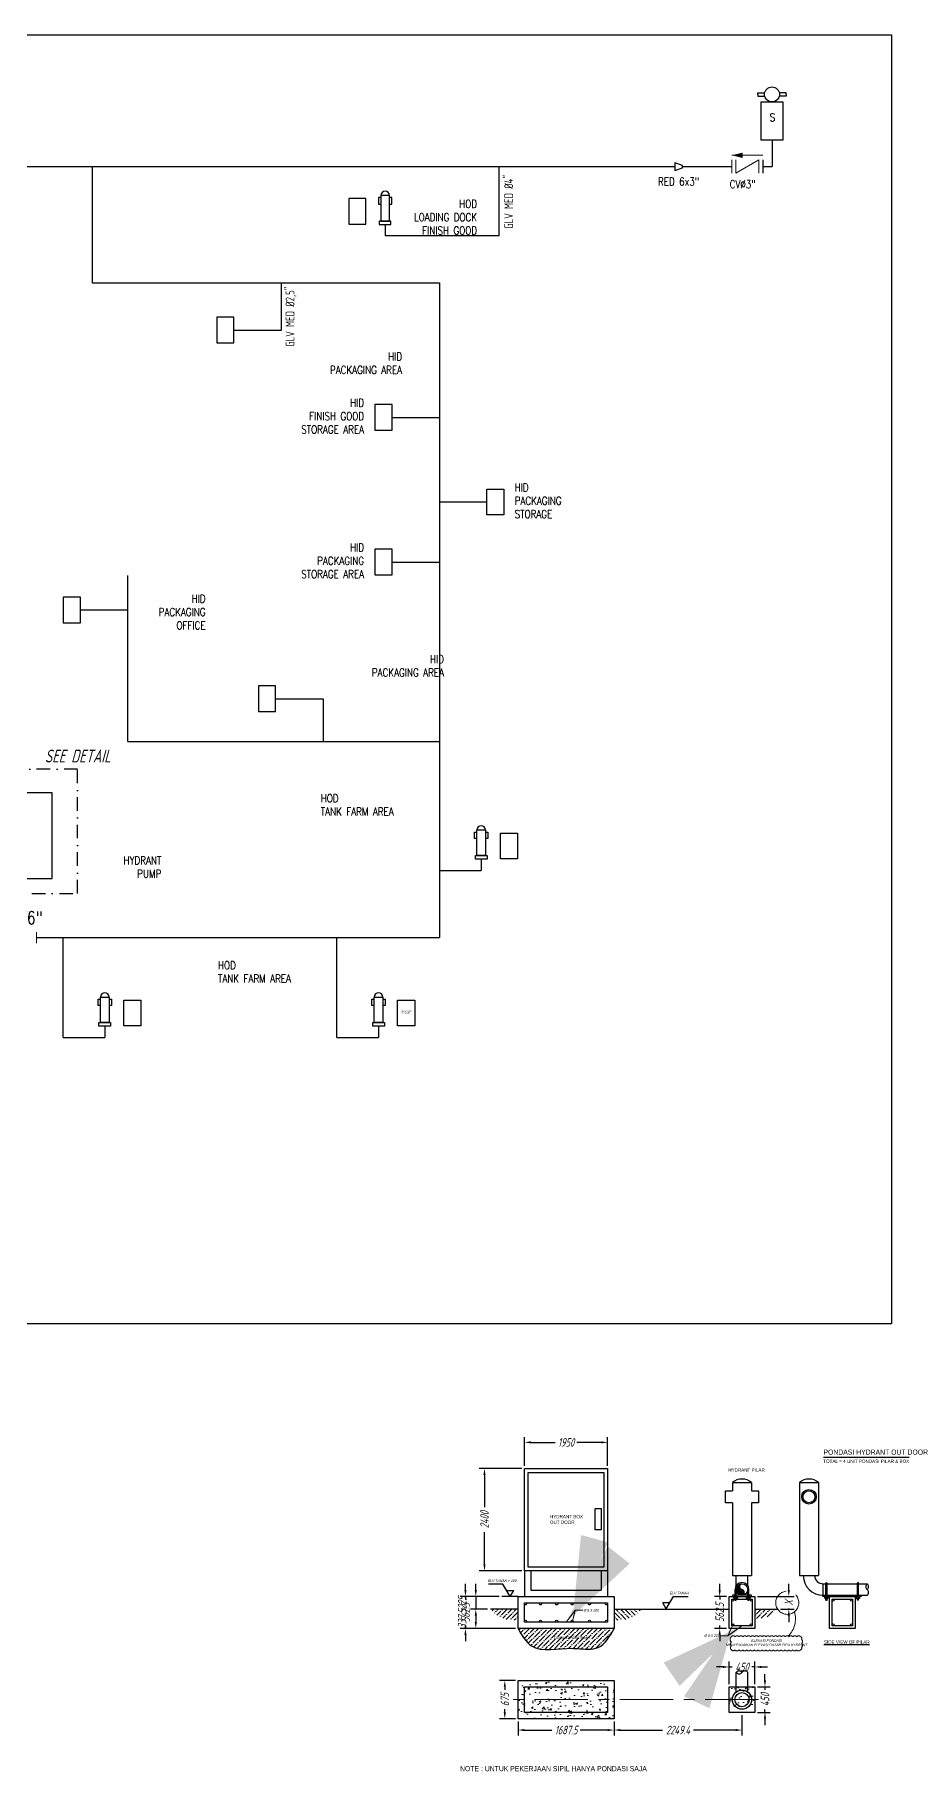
# Model space of a CAD drawing. Extents: x -29512 to 147477, y -5232 to 39709.
# Drawn here: x 139855.1 to 140060.1, y 8523.7 to 8930.7 of the extents above; entities that cross this region are included whole.
import ezdxf

# ---------------------------------------------------------------- set-up
doc = ezdxf.new("R2010")
doc.units = 0
doc.linetypes.add('CENTER', pattern=[2, 1.25, -0.25, 0.25, -0.25])
doc.linetypes.add('DASHDOT', pattern=[25.4, 12.7, -6.35, 0, -6.35])
doc.layers.get('0').update_dxf_attribs({"linetype": 'CONTINUOUS'})
doc.layers.get('DEFPOINTS').update_dxf_attribs({"linetype": 'CONTINUOUS'})
doc.layers.add('DIMENSION', color=3, linetype='CONTINUOUS')
doc.layers.add('FITTING', color=7, linetype='CONTINUOUS', lineweight=13)
doc.layers.add('TAG', color=140, linetype='CONTINUOUS', lineweight=13)
doc.styles.add('ISOCP', font='isocp.shx', dxfattribs={"width": 0.8, "height": 2})
doc.styles.add('R10', font='stylu.ttf', dxfattribs={"width": 0.8, "oblique": 10, "height": 20})
doc.styles.add('Romans100', font='romans.shx', dxfattribs={"width": 0.8, "height": 200})
doc.styles.add('STYLE4', font='isocp.shx', dxfattribs={"width": 0.8, "oblique": 15, "height": 2})
doc.dimstyles.new('100', dxfattribs={"dimscale": 0, "dimtxt": 2, "dimasz": 1.5, "dimexe": 1.25, "dimexo": 0.625, "dimtad": 0, "dimdec": 1, "dimlfac": 100, "dimdsep": 46, "dimtxsty": 'STYLE4', "dimcen": -1.5, "dimclrd": 4, "dimclre": 4, "dimadec": 0, "dimazin": 0, "dimtfac": 1, "dimtdec": 1, "dimtmove": 2, "dimatfit": 3, "dimfxl": 1, "dimtolj": 1, "dimtzin": 0, "dimarcsym": 0})
doc.dimstyles.new('75', dxfattribs={"dimscale": 0, "dimtxt": 2.5, "dimasz": 1.5, "dimexe": 1.25, "dimexo": 0.625, "dimtad": 0, "dimdec": 1, "dimlfac": 75, "dimdsep": 46, "dimtxsty": 'STYLE4', "dimcen": -1.5, "dimclrd": 1, "dimclre": 1, "dimadec": 0, "dimazin": 0, "dimtfac": 1, "dimtdec": 0, "dimtmove": 2, "dimatfit": 3, "dimfxl": 1, "dimtolj": 1, "dimtzin": 0, "dimarcsym": 0})
doc.dimstyles.new('R10', dxfattribs={"dimtxt": 20, "dimasz": 20, "dimexe": 5, "dimexo": 5, "dimgap": 5, "dimtad": 1, "dimtoh": 1, "dimdec": 0, "dimdsep": 46, "dimtxsty": 'R10', "dimcen": -20, "dimclrd": 1, "dimclre": 1, "dimadec": 0, "dimazin": 0, "dimtfac": 1, "dimtdec": 0, "dimtmove": 0, "dimatfit": 3, "dimfxl": 1, "dimtolj": 1, "dimtzin": 0, "dimlwd": 15, "dimlwe": 15, "dimarcsym": 0})

# ---------------------------------------------------------------- blocks, each defined once
blk = doc.blocks.new('*D39')
at = {"layer": 'DEFPOINTS', "color": 0}
for p in [(139964.48, 8564.63), (139958.51, 8561.63), (139961.77, 8561.63)]:
    blk.add_point(p, dxfattribs=at)
at = {"layer": 'DIMENSION', "color": 1, "lineweight": -2}
for p, q in [((139958.51, 8566.13), (139958.51, 8567.63)), ((139963.85, 8564.63), (139957.26, 8564.63)), ((139958.51, 8564.63), (139958.51, 8561.63)), ((139961.14, 8561.63), (139957.26, 8561.63)), ((139958.51, 8560.13), (139958.51, 8558.63))]:
    blk.add_line(p, q, dxfattribs=at)
at = {"layer": 'DIMENSION', "color": 1}
for points in [[(139958.26, 8566.13), (139958.76, 8566.13), (139958.51, 8564.63)], [(139958.26, 8560.13), (139958.76, 8560.13), (139958.51, 8561.63)]]:
    blk.add_solid(points, dxfattribs=at)
at = {"layer": 'DIMENSION', "color": 0, "insert": (139955.33, 8563.13), "char_height": 2, "attachment_point": 5, "rotation": 90, "style": 'STYLE4'}
blk.add_mtext('\\A1;225', dxfattribs=at)
blk = doc.blocks.new('*D40')
at = {"layer": 'DEFPOINTS', "color": 0}
for p in [(139961.92, 8561.63), (139958.51, 8557.13), (139968.41, 8557.13)]:
    blk.add_point(p, dxfattribs=at)
at = {"layer": 'DIMENSION', "color": 1, "lineweight": -2}
for p, q in [((139961.29, 8561.63), (139957.26, 8561.63)), ((139958.51, 8560.13), (139958.51, 8558.63)), ((139967.78, 8557.13), (139957.26, 8557.13))]:
    blk.add_line(p, q, dxfattribs=at)
at = {"layer": 'DIMENSION', "color": 1}
for points in [[(139958.26, 8560.13), (139958.76, 8560.13), (139958.51, 8561.63)], [(139958.26, 8558.63), (139958.76, 8558.63), (139958.51, 8557.13)]]:
    blk.add_solid(points, dxfattribs=at)
at = {"layer": 'DIMENSION', "color": 0, "insert": (139955.33, 8559.38), "char_height": 2, "attachment_point": 5, "rotation": 90, "style": 'STYLE4'}
blk.add_mtext('\\A1;337.5', dxfattribs=at)
blk = doc.blocks.new('*D41')
at = {"layer": 'DEFPOINTS', "color": 0}
for p in [(139964.63, 8564.63), (139956.09, 8557.13), (139968.41, 8557.13)]:
    blk.add_point(p, dxfattribs=at)
at = {"layer": 'DIMENSION', "color": 1, "lineweight": -2}
for p, q in [((139956.09, 8566.13), (139956.09, 8567.63)), ((139964, 8564.63), (139954.84, 8564.63)), ((139956.09, 8564.63), (139956.09, 8563.94)), ((139967.78, 8557.13), (139954.84, 8557.13)), ((139956.09, 8557.13), (139956.09, 8557.81)), ((139956.09, 8555.63), (139956.09, 8554.13))]:
    blk.add_line(p, q, dxfattribs=at)
at = {"layer": 'DIMENSION', "color": 1}
for points in [[(139955.84, 8566.13), (139956.34, 8566.13), (139956.09, 8564.63)], [(139955.84, 8555.63), (139956.34, 8555.63), (139956.09, 8557.13)]]:
    blk.add_solid(points, dxfattribs=at)
at = {"layer": 'DIMENSION', "color": 0, "insert": (139956.09, 8560.88), "char_height": 2, "attachment_point": 5, "rotation": 90, "style": 'STYLE4'}
blk.add_mtext('\\A1;562.5', dxfattribs=at)
blk = doc.blocks.new('*D42')
at = {"layer": 'DEFPOINTS', "color": 0}
for p in [(139968.41, 8535.96), (139990.91, 8535.96), (139990.91, 8533.33)]:
    blk.add_point(p, dxfattribs=at)
at = {"layer": 'DIMENSION', "color": 1, "lineweight": -2}
for p, q in [((139968.41, 8535.33), (139968.41, 8532.08)), ((139990.91, 8535.33), (139990.91, 8532.08)), ((139969.91, 8533.33), (139976.35, 8533.33)), ((139989.41, 8533.33), (139982.97, 8533.33))]:
    blk.add_line(p, q, dxfattribs=at)
at = {"layer": 'DIMENSION', "color": 1}
for points in [[(139969.91, 8533.58), (139969.91, 8533.08), (139968.41, 8533.33)], [(139989.41, 8533.58), (139989.41, 8533.08), (139990.91, 8533.33)]]:
    blk.add_solid(points, dxfattribs=at)
at = {"layer": 'DIMENSION', "color": 0, "insert": (139979.66, 8533.33), "char_height": 2, "attachment_point": 5, "style": 'STYLE4'}
blk.add_mtext('\\A1;1687.5', dxfattribs=at)
blk = doc.blocks.new('*D43')
at = {"layer": 'DEFPOINTS', "color": 0}
for p in [(139968.41, 8544.96), (139965.31, 8535.96), (139968.41, 8535.96)]:
    blk.add_point(p, dxfattribs=at)
at = {"layer": 'DIMENSION', "color": 1, "lineweight": -2}
for p, q in [((139967.78, 8544.96), (139964.06, 8544.96)), ((139965.31, 8543.46), (139965.31, 8542.72)), ((139967.78, 8535.96), (139964.06, 8535.96)), ((139965.31, 8537.46), (139965.31, 8538.19))]:
    blk.add_line(p, q, dxfattribs=at)
at = {"layer": 'DIMENSION', "color": 1}
for points in [[(139965.06, 8543.46), (139965.56, 8543.46), (139965.31, 8544.96)], [(139965.06, 8537.46), (139965.56, 8537.46), (139965.31, 8535.96)]]:
    blk.add_solid(points, dxfattribs=at)
at = {"layer": 'DIMENSION', "color": 0, "insert": (139965.31, 8540.46), "char_height": 2, "attachment_point": 5, "rotation": 90, "style": 'STYLE4'}
blk.add_mtext('\\A1;675', dxfattribs=at)
blk = doc.blocks.new('*D44')
at = {"layer": 'DEFPOINTS', "color": 0}
for p in [(140023.9, 8548.11), (140017.9, 8543.46), (140023.9, 8543.46)]:
    blk.add_point(p, dxfattribs=at)
at = {"layer": 'DIMENSION', "color": 1, "lineweight": -2}
for p, q in [((140016.4, 8548.11), (140014.9, 8548.11)), ((140017.9, 8544.08), (140017.9, 8549.36)), ((140017.9, 8548.11), (140018.58, 8548.11)), ((140023.9, 8548.11), (140023.22, 8548.11)), ((140023.9, 8544.08), (140023.9, 8549.36)), ((140025.4, 8548.11), (140026.9, 8548.11))]:
    blk.add_line(p, q, dxfattribs=at)
at = {"layer": 'DIMENSION', "color": 1}
for points in [[(140016.4, 8548.36), (140016.4, 8547.86), (140017.9, 8548.11)], [(140025.4, 8548.36), (140025.4, 8547.86), (140023.9, 8548.11)]]:
    blk.add_solid(points, dxfattribs=at)
at = {"layer": 'DIMENSION', "color": 0, "insert": (140020.9, 8548.11), "char_height": 2, "attachment_point": 5, "style": 'STYLE4'}
blk.add_mtext('\\A1;450', dxfattribs=at)
blk = doc.blocks.new('*D45')
at = {"layer": 'DEFPOINTS', "color": 0}
for p in [(140023.9, 8543.46), (140026.29, 8543.46), (140023.9, 8537.46)]:
    blk.add_point(p, dxfattribs=at)
at = {"layer": 'DIMENSION', "color": 1, "lineweight": -2}
for p, q in [((140024.53, 8543.46), (140027.54, 8543.46)), ((140026.29, 8544.96), (140026.29, 8546.46)), ((140026.29, 8543.46), (140026.29, 8542.78)), ((140024.53, 8537.46), (140027.54, 8537.46)), ((140026.29, 8537.46), (140026.29, 8538.14)), ((140026.29, 8535.96), (140026.29, 8534.46))]:
    blk.add_line(p, q, dxfattribs=at)
at = {"layer": 'DIMENSION', "color": 1}
for points in [[(140026.04, 8544.96), (140026.54, 8544.96), (140026.29, 8543.46)], [(140026.04, 8535.96), (140026.54, 8535.96), (140026.29, 8537.46)]]:
    blk.add_solid(points, dxfattribs=at)
at = {"layer": 'DIMENSION', "color": 0, "insert": (140026.29, 8540.46), "char_height": 2, "attachment_point": 5, "rotation": 90, "style": 'STYLE4'}
blk.add_mtext('\\A1;450', dxfattribs=at)
blk = doc.blocks.new('*D46')
at = {"layer": 'DEFPOINTS', "color": 0}
for p in [(140023.9, 8564.63), (140029.31, 8561.63), (140031.87, 8561.63)]:
    blk.add_point(p, dxfattribs=at)
at = {"layer": 'DIMENSION', "color": 1, "lineweight": -2}
for p, q in [((140031.87, 8566.13), (140031.87, 8567.63)), ((140024.53, 8564.63), (140033.12, 8564.63)), ((140031.87, 8564.63), (140031.87, 8564.47)), ((140029.93, 8561.63), (140033.12, 8561.63)), ((140031.87, 8561.63), (140031.87, 8561.78)), ((140031.87, 8560.13), (140031.87, 8558.63))]:
    blk.add_line(p, q, dxfattribs=at)
at = {"layer": 'DIMENSION', "color": 1}
for points in [[(140031.62, 8566.13), (140032.12, 8566.13), (140031.87, 8564.63)], [(140031.62, 8560.13), (140032.12, 8560.13), (140031.87, 8561.63)]]:
    blk.add_solid(points, dxfattribs=at)
at = {"layer": 'DIMENSION', "color": 0, "insert": (140031.87, 8563.13), "char_height": 2, "attachment_point": 5, "rotation": 90, "style": 'STYLE4'}
blk.add_mtext('\\A1;X', dxfattribs=at)
blk = doc.blocks.new('*D47')
at = {"layer": 'DEFPOINTS', "color": 0}
for p in [(139990.91, 8535.96), (140020.9, 8537.46), (140020.9, 8533.33)]:
    blk.add_point(p, dxfattribs=at)
at = {"layer": 'DIMENSION', "color": 1, "lineweight": -2}
for p, q in [((139990.91, 8535.33), (139990.91, 8532.08)), ((140020.9, 8536.83), (140020.9, 8532.08)), ((139992.41, 8533.33), (140002.26, 8533.33)), ((140019.4, 8533.33), (140009.55, 8533.33))]:
    blk.add_line(p, q, dxfattribs=at)
at = {"layer": 'DIMENSION', "color": 1}
for points in [[(139992.41, 8533.58), (139992.41, 8533.08), (139990.91, 8533.33)], [(140019.4, 8533.58), (140019.4, 8533.08), (140020.9, 8533.33)]]:
    blk.add_solid(points, dxfattribs=at)
at = {"layer": 'DIMENSION', "color": 0, "insert": (140005.9, 8533.33), "char_height": 2, "attachment_point": 5, "style": 'STYLE4'}
blk.add_mtext('\\A1;2249.4', dxfattribs=at)
blk = doc.blocks.new('*D48')
at = {"layer": 'DEFPOINTS', "color": 0}
for p in [(140015.67, 8564.63), (140017.9, 8564.63), (140017.9, 8557.13)]:
    blk.add_point(p, dxfattribs=at)
at = {"layer": 'DIMENSION', "color": 1, "lineweight": -2}
for p, q in [((140015.67, 8566.13), (140015.67, 8567.63)), ((140017.28, 8564.63), (140014.42, 8564.63)), ((140015.67, 8564.63), (140015.67, 8563.94)), ((140017.28, 8557.13), (140014.42, 8557.13)), ((140015.67, 8557.13), (140015.67, 8557.81)), ((140015.67, 8555.63), (140015.67, 8554.13))]:
    blk.add_line(p, q, dxfattribs=at)
at = {"layer": 'DIMENSION', "color": 1}
for points in [[(140015.42, 8566.13), (140015.92, 8566.13), (140015.67, 8564.63)], [(140015.42, 8555.63), (140015.92, 8555.63), (140015.67, 8557.13)]]:
    blk.add_solid(points, dxfattribs=at)
at = {"layer": 'DIMENSION', "color": 0, "insert": (140015.67, 8560.88), "char_height": 2, "attachment_point": 5, "rotation": 90, "style": 'STYLE4'}
blk.add_mtext('\\A1;562.5', dxfattribs=at)
blk = doc.blocks.new('*D55')
at = {"layer": 'DEFPOINTS', "color": 0, "linetype": 'ByBlock', "ltscale": 0.5}
for p in [(139960.54, 8594.63), (139969.91, 8594.63), (139969.91, 8570.63)]:
    blk.add_point(p, dxfattribs=at)
at = {"layer": 'FITTING', "color": 4, "linetype": 'ByBlock', "lineweight": -2, "ltscale": 0.5}
for p, q in [((139969.28, 8594.63), (139959.29, 8594.63)), ((139960.54, 8593.13), (139960.54, 8585.56)), ((139960.54, 8572.13), (139960.54, 8579.69)), ((139969.28, 8570.63), (139959.29, 8570.63))]:
    blk.add_line(p, q, dxfattribs=at)
at = {"layer": 'FITTING', "color": 4, "linetype": 'ByBlock', "ltscale": 0.5}
for points in [[(139960.29, 8593.13), (139960.79, 8593.13), (139960.54, 8594.63)], [(139960.29, 8572.13), (139960.79, 8572.13), (139960.54, 8570.63)]]:
    blk.add_solid(points, dxfattribs=at)
at = {"layer": 'FITTING', "color": 0, "linetype": 'ByBlock', "ltscale": 0.5, "insert": (139960.54, 8582.63), "char_height": 2, "attachment_point": 5, "rotation": 90, "style": 'STYLE4'}
blk.add_mtext('\\A1;2400', dxfattribs=at)
blk = doc.blocks.new('*D56')
at = {"layer": 'DEFPOINTS', "color": 0, "linetype": 'ByBlock', "ltscale": 0.5}
for p in [(139989.41, 8600.75), (139969.91, 8594.63), (139989.41, 8594.63)]:
    blk.add_point(p, dxfattribs=at)
at = {"layer": 'FITTING', "color": 4, "linetype": 'ByBlock', "lineweight": -2, "ltscale": 0.5}
for p, q in [((139969.91, 8595.25), (139969.91, 8602)), ((139971.41, 8600.75), (139977.12, 8600.75)), ((139987.91, 8600.75), (139982.2, 8600.75)), ((139989.41, 8595.25), (139989.41, 8602))]:
    blk.add_line(p, q, dxfattribs=at)
at = {"layer": 'FITTING', "color": 4, "linetype": 'ByBlock', "ltscale": 0.5}
for points in [[(139971.41, 8601), (139971.41, 8600.5), (139969.91, 8600.75)], [(139987.91, 8601), (139987.91, 8600.5), (139989.41, 8600.75)]]:
    blk.add_solid(points, dxfattribs=at)
at = {"layer": 'FITTING', "color": 0, "linetype": 'ByBlock', "ltscale": 0.5, "insert": (139979.66, 8600.75), "char_height": 2, "attachment_point": 5, "style": 'STYLE4'}
blk.add_mtext('\\A1;1950', dxfattribs=at)

msp = doc.modelspace()

# ---------------------------------------------------------------- hatches: boundary and pattern name
msp.add_hatch(color=1).paths.add_polyline_path([(140020.9004, 8567.5982, 0.41421356), (140019.5639, 8566.2617, 0.41421356), (140020.9004, 8564.9252, 0.76643804), (140020.9004, 8566.2617, -0.86510586)])
at = {"lineweight": 13}
h = msp.add_hatch(dxfattribs=at)
h.set_pattern_fill('ANSI36', color=2, scale=6, style=0)
h.set_pattern_definition([(45, (135421.9929, 10352.0192), (0.39774756, 1.45840774), [1.875, -0.375, 0, -0.375])])
edge = h.paths.add_edge_path()
edge.add_line((139968.4089, 8561.6252), (139961.9199, 8561.6252))
edge.add_spline(control_points=[(139961.9199, 8561.6252), (139962.6186, 8560.9704), (139963.5558, 8560.092), (139965.4293, 8559.2443), (139966.9044, 8559.0321), (139968.0421, 8559.052), (139968.4089, 8559.0584)], knot_values=[0, 0, 0, 0, 4.73535912, 6.35192492, 10.21031449, 12.04631449, 12.04631449, 12.04631449, 12.04631449], degree=3, periodic=0)
edge.add_line((139968.4089, 8559.0584), (139968.4089, 8561.6252))
h = msp.add_hatch(dxfattribs=at)
h.set_pattern_fill('ANSI36', color=2, scale=6, style=0)
h.set_pattern_definition([(135, (144537.3249, 10352.0192), (-0.39774756, 1.45840774), [1.875, -0.375, 0, -0.375])])
edge = h.paths.add_edge_path()
edge.add_line((139990.9089, 8561.6252), (139997.3979, 8561.6252))
edge.add_spline(control_points=[(139997.3979, 8561.6252), (139996.6992, 8560.9704), (139995.7619, 8560.092), (139993.8885, 8559.2443), (139992.4134, 8559.0321), (139991.2757, 8559.052), (139990.9089, 8559.0584)], knot_values=[0, 0, 0, 0, 4.73535912, 6.35192492, 10.21031449, 12.04631449, 12.04631449, 12.04631449, 12.04631449], degree=3, periodic=0)
edge.add_line((139990.9089, 8559.0584), (139990.9089, 8561.6252))
h = msp.add_hatch(dxfattribs=at)
h.set_pattern_fill('ANSI36', color=2, scale=6, style=0)
h.set_pattern_definition([(45, (135411.4844, 10352.0192), (0.39774756, 1.45840774), [1.875, -0.375, 0, -0.375])])
edge = h.paths.add_edge_path()
edge.add_line((140023.9004, 8561.6252), (140029.3079, 8561.6252))
edge.add_spline(control_points=[(140029.3079, 8561.6252), (140028.7256, 8561.0795), (140027.9446, 8560.3475), (140026.3834, 8559.6411), (140025.1541, 8559.4643), (140024.2061, 8559.4809), (140023.9004, 8559.4862)], knot_values=[0, 0, 0, 0, 4.73535912, 6.35192492, 10.21031449, 12.04631449, 12.04631449, 12.04631449, 12.04631449], degree=3, periodic=0)
edge.add_line((140023.9004, 8559.4862), (140023.9004, 8561.6252))
h = msp.add_hatch(dxfattribs=at)
h.set_pattern_fill('ANSI36', color=2, scale=6, style=0)
h.set_pattern_definition([(45, (135418.9929, 10352.0192), (0.39774756, 1.45840774), [1.875, -0.375, 0, -0.375])])
edge = h.paths.add_edge_path()
edge.add_spline(control_points=[(139968.4089, 8557.1252), (139969.3161, 8555.5206), (139971.9073, 8550.9377), (139978.3322, 8552.6417), (139983.4649, 8552.3759), (139987.9701, 8551.8175), (139989.8836, 8555.2734), (139990.9089, 8557.1252)], knot_values=[0, 0, 0, 0, 5.12688063, 14.64269526, 15.84447628, 20.83127521, 26.58832836, 26.58832836, 26.58832836, 26.58832836], degree=3, periodic=0)
edge.add_line((139990.9089, 8557.1252), (139968.4089, 8557.1252))
h.paths.add_polyline_path([(139976.5854, 8555.4302), (139983.8517, 8555.4302), (139983.8517, 8554.5017), (139976.5854, 8554.5017)], flags=24)
h = msp.add_hatch(dxfattribs=at)
h.set_pattern_fill('AR-CONC', color=252, scale=0.6, style=0)
h.set_pattern_definition([(50, (135421.993, 10317.3962), (4.303561, -0.3765128), [0.45, -4.95]), (355, (135421.993, 10317.396), (-0.832508, 4.513153), [0.36, -3.96]), (100.4514, (135422.3515, 10317.365), (3.4710563, 4.1366373), [0.382441, -4.2068527]), (46.1842, (135421.993, 10318.596), (6.4034463, -0.993114), [0.675, -7.425]), (96.6356, (135422.5265, 10318.5135), (5.607976, 5.844707), [0.573662, -6.310278]), (351.1842, (135421.993, 10318.596), (5.607972, 5.844712), [0.54, -5.94]), (21, (135422.593, 10318.2962), (3.5814423, -2.4157133), [0.45, -4.95]), (326, (135422.593, 10318.296), (1.459892, 4.3509003), [0.36, -3.96]), (71.4514, (135422.8913, 10318.095), (5.0413358, 1.935183), [0.382441, -4.2068527]), (37.5, (135421.9929, 10317.3962), (0.07295913, 1.9973631), [0, -3.912, 0, -4.02, 0, -3.975]), (7.5, (135421.993, 10317.3962), (1.5784172, 2.3664703), [0, -2.292, 0, -3.822, 0, -1.515]), (327.5, (135420.6549, 10317.3962), (3.2029346, -0.13532923), [0, -1.5, 0, -4.68, 0, -6.21]), (317.5, (135420.055, 10317.3962), (3.499117, 0.6006299), [0, -1.95, 0, -3.108, 0, -4.41])])
h.paths.add_polyline_path([(139968.4089, 8544.9572), (139968.4089, 8535.9572), (139990.9089, 8535.9572), (139990.9089, 8544.9572)])
h = msp.add_hatch(dxfattribs=at)
h.set_pattern_fill('AR-CONC', color=252, scale=0.6, style=0)
h.set_pattern_definition([(50, (135415.993, 10350.5192), (4.303561, -0.3765128), [0.45, -4.95]), (355, (135415.993, 10350.519), (-0.832508, 4.5131528), [0.36, -3.96]), (100.4514, (135416.3515, 10350.488), (3.4710563, 4.1366373), [0.382441, -4.2068527]), (46.1842, (135415.993, 10351.719), (6.4034463, -0.993114), [0.675, -7.425]), (96.6356, (135416.5265, 10351.6365), (5.607976, 5.844707), [0.573662, -6.310278]), (351.1842, (135415.993, 10351.719), (5.607972, 5.844712), [0.54, -5.94]), (21, (135416.593, 10351.4192), (3.5814423, -2.4157133), [0.45, -4.95]), (326, (135416.593, 10351.419), (1.459892, 4.3509003), [0.36, -3.96]), (71.4514, (135416.8913, 10351.218), (5.0413358, 1.935183), [0.382441, -4.2068527]), (37.5, (135415.9929, 10350.5192), (0.07295913, 1.9973631), [0, -3.912, 0, -4.02, 0, -3.975]), (7.5, (135415.993, 10350.5192), (1.5784172, 2.3664703), [0, -2.292, 0, -3.822, 0, -1.515]), (327.5, (135414.6549, 10350.5192), (3.2029346, -0.13532923), [0, -1.5, 0, -4.68, 0, -6.21]), (317.5, (135414.055, 10350.5192), (3.499117, 0.6006299), [0, -1.95, 0, -3.108, 0, -4.41])])
h.paths.add_polyline_path([(140017.9004, 8537.4572), (140023.9004, 8537.4572), (140023.9004, 8543.4572), (140017.9004, 8543.4572)])

# ---------------------------------------------------------------- linework, layer by layer
at = {"color": 1}
for p, q in [((139678.7924, 8899.7338), (140005.1376, 8899.7338)), ((139868.6079, 8899.7338), (139868.6079, 8872.5012)), ((139963.9842, 8883.5257), (139963.9842, 8899.7338)), ((139937.2579, 8886.1537), (139937.2579, 8883.5257)), ((139963.9842, 8883.5257), (139937.2579, 8883.5257)), ((139868.6079, 8872.5012), (139949.9986, 8872.5012)), ((139912.9493, 8861.4352), (139912.9493, 8872.5012)), ((139949.9986, 8872.5012), (139949.9986, 8719.0373)), ((139901.8334, 8861.4352), (139912.9493, 8861.4352)), ((139938.8827, 8840.9661), (139949.9986, 8840.9661)), ((139961.1144, 8821.1316), (139949.9986, 8821.1316)), ((139876.9426, 8765.0143), (139876.9426, 8803.9195)), ((139938.8827, 8807.0623), (139949.9986, 8807.0623)), ((139865.8267, 8795.83), (139876.9426, 8795.83)), ((139911.5817, 8775.022), (139922.6975, 8775.022)), ((139922.6975, 8775.022), (139922.6975, 8765.0143)), ((139876.9426, 8765.0143), (139949.9986, 8765.0143)), ((139949.9986, 8734.8108), (139959.7827, 8734.8108)), ((139959.7827, 8737.4388), (139959.7827, 8734.8108)), ((139855.5266, 8719.0373), (139949.9986, 8719.0373)), ((139861.7666, 8695.6682), (139861.7666, 8719.0373)), ((139925.9202, 8695.6682), (139925.9202, 8719.0373)), ((139871.5507, 8698.2962), (139871.5507, 8695.6682)), ((139935.7044, 8698.2962), (139935.7044, 8695.6682)), ((139861.7666, 8695.6682), (139871.5507, 8695.6682)), ((139925.9202, 8695.6682), (139935.7044, 8695.6682)), ((140018.6504, 8591.3207), (140018.6504, 8589.4097)), ((140018.6504, 8591.3207), (140023.1504, 8591.3207)), ((140023.1504, 8591.3207), (140023.1504, 8589.4097)), ((140034.3464, 8591.3207), (140034.3464, 8569.5617)), ((140034.3464, 8591.3207), (140038.8464, 8591.3207)), ((140038.8464, 8591.3207), (140038.8464, 8569.5617)), ((140018.6504, 8586.5897), (140018.6504, 8569.5617)), ((140023.1504, 8586.5897), (140023.1504, 8569.5617)), ((139969.9089, 8570.6252), (139969.9089, 8564.6252)), ((139971.4089, 8570.6252), (139971.4089, 8566.1252)), ((139987.9089, 8570.6252), (139987.9089, 8566.1252)), ((139989.4089, 8570.6252), (139989.4089, 8564.6252)), ((140018.6504, 8569.5617), (140023.1504, 8569.5617)), ((140019.5639, 8569.5617), (140022.2369, 8569.5617)), ((140019.5639, 8567.2061), (140019.5639, 8569.5617)), ((140022.2369, 8567.2061), (140022.2369, 8569.5617)), ((140034.3464, 8569.5617), (140038.8464, 8569.5617)), ((140035.2599, 8569.5617), (140037.9329, 8569.5617)), ((140039.8964, 8564.9252), (140039.8964, 8567.5982)), ((140039.8964, 8567.5982), (140050.2284, 8567.5982)), ((139971.4089, 8566.1252), (139987.9089, 8566.1252)), ((140039.8964, 8564.9252), (140050.2284, 8564.9252)), ((140019.5639, 8542.2673), (140019.5639, 8546.8442)), ((140022.2369, 8542.2673), (140022.2369, 8546.8442))]:
    msp.add_line(p, q, dxfattribs=at)
at = {"color": 6}
msp.add_line((140040.0294, 8597.2814), (140060.1054, 8597.2814), dxfattribs=at)
at = {"color": 2}
for p, q in [((139964.8774, 8567.4896), (139961.4744, 8567.4896)), ((139966.5669, 8564.6252), (139964.8774, 8567.4896)), ((139968.4089, 8564.6252), (139964.6289, 8564.6252)), ((139965.7222, 8566.0574), (139967.4116, 8566.0574)), ((139966.5669, 8564.6252), (139967.4116, 8566.0574)), ((140003.1654, 8561.7362), (140002.3207, 8563.1684)), ((140004.0101, 8563.1684), (140002.3207, 8563.1684)), ((140003.1654, 8561.7362), (140004.8548, 8564.6006)), ((140004.8548, 8564.6006), (140008.2579, 8564.6006)), ((139968.4089, 8561.6252), (139961.9199, 8561.6252)), ((139990.9089, 8561.6252), (140017.9004, 8561.6252)), ((140023.9004, 8561.6252), (140029.3079, 8561.6252))]:
    msp.add_line(p, q, dxfattribs=at)
at = {"color": 7}
for p, q in [((140040.5504, 8564.9252), (140040.5504, 8567.7482)), ((140040.8504, 8564.9252), (140040.8504, 8567.7482)), ((140047.9424, 8564.9252), (140047.9424, 8567.7482)), ((140048.2424, 8564.9252), (140048.2424, 8567.7482)), ((140019.2189, 8564.2384), (140019.2189, 8564.6254)), ((140019.2639, 8563.7402), (140019.2639, 8566.2617)), ((140019.2639, 8563.7402), (140019.5639, 8563.7402)), ((140019.5639, 8563.7402), (140019.5639, 8566.2617)), ((140019.6089, 8564.2384), (140019.6089, 8564.6254)), ((140022.1919, 8564.2384), (140022.1919, 8564.6254)), ((140022.2369, 8563.7402), (140022.2369, 8566.2617)), ((140022.2369, 8563.7402), (140022.5369, 8563.7402)), ((140022.5369, 8563.7402), (140022.5369, 8566.2617)), ((140022.5819, 8564.2384), (140022.5819, 8564.6254)), ((140040.5054, 8564.2384), (140040.5054, 8564.6254)), ((140040.5504, 8563.7402), (140040.5504, 8564.2384)), ((140040.5504, 8563.7402), (140040.8504, 8563.7402)), ((140040.8504, 8563.7402), (140040.8504, 8564.2384)), ((140040.8954, 8564.2384), (140040.8954, 8564.6254)), ((140047.8974, 8564.2384), (140047.8974, 8564.6254)), ((140047.9424, 8563.7402), (140047.9424, 8564.2384)), ((140048.2424, 8563.7402), (140047.9424, 8563.7402)), ((140048.2424, 8563.7402), (140048.2424, 8564.2384)), ((140048.2874, 8564.2384), (140048.2874, 8564.6254))]:
    msp.add_line(p, q, dxfattribs=at)
at = {"color": 2, "linetype": 'CENTER', "lineweight": 9, "ltscale": 10}
msp.add_line((140024.7699, 8540.4572), (139966.6989, 8540.4572), dxfattribs=at)
at = {"color": 1}
for points in [[(139938.2579, 8892.9847), (139936.2579, 8892.9847), (139936.2579, 8886.9847), (139938.2579, 8886.9847)], [(139932.7739, 8892.2487), (139928.7739, 8892.2487), (139928.7739, 8886.2487), (139932.7739, 8886.2487)], [(139938.6254, 8886.9847), (139935.8904, 8886.9847), (139935.8904, 8886.1537), (139938.6254, 8886.1537)], [(139901.8334, 8864.4352), (139897.8334, 8864.4352), (139897.8334, 8858.4352), (139901.8334, 8858.4352)], [(139938.8827, 8843.9661), (139934.8827, 8843.9661), (139934.8827, 8837.9661), (139938.8827, 8837.9661)], [(139961.1144, 8824.1316), (139965.1144, 8824.1316), (139965.1144, 8818.1316), (139961.1144, 8818.1316)], [(139938.8827, 8810.0623), (139934.8827, 8810.0623), (139934.8827, 8804.0623), (139938.8827, 8804.0623)], [(139865.8267, 8798.83), (139861.8267, 8798.83), (139861.8267, 8792.83), (139865.8267, 8792.83)], [(139911.5817, 8778.022), (139907.5817, 8778.022), (139907.5817, 8772.022), (139911.5817, 8772.022)], [(139958.7827, 8744.2698), (139960.7827, 8744.2698), (139960.7827, 8738.2698), (139958.7827, 8738.2698)], [(139964.2667, 8743.5338), (139968.2667, 8743.5338), (139968.2667, 8737.5338), (139964.2667, 8737.5338)], [(139958.4152, 8738.2698), (139961.1502, 8738.2698), (139961.1502, 8737.4388), (139958.4152, 8737.4388)], [(139870.5507, 8705.1272), (139872.5507, 8705.1272), (139872.5507, 8699.1272), (139870.5507, 8699.1272)], [(139876.0347, 8704.3912), (139880.0347, 8704.3912), (139880.0347, 8698.3912), (139876.0347, 8698.3912)], [(139934.7044, 8705.1272), (139936.7044, 8705.1272), (139936.7044, 8699.1272), (139934.7044, 8699.1272)], [(139940.1884, 8704.3912), (139944.1884, 8704.3912), (139944.1884, 8698.3912), (139940.1884, 8698.3912)], [(139870.1832, 8699.1272), (139872.9182, 8699.1272), (139872.9182, 8698.2962), (139870.1832, 8698.2962)], [(139934.3369, 8699.1272), (139937.0719, 8699.1272), (139937.0719, 8698.2962), (139934.3369, 8698.2962)], [(139969.9089, 8594.6252), (139989.4089, 8594.6252), (139989.4089, 8570.6252), (139969.9089, 8570.6252)], [(139970.8089, 8593.7252), (139988.5089, 8593.7252), (139988.5089, 8571.5252), (139970.8089, 8571.5252)], [(139986.4629, 8585.2682), (139987.8849, 8585.2682), (139987.8849, 8580.2222), (139986.4629, 8580.2222)], [(139969.9089, 8543.4572), (139989.4089, 8543.4572), (139989.4089, 8537.4572), (139969.9089, 8537.4572)]]:
    msp.add_lwpolyline(points, close=True, dxfattribs=at)
for points in [[(139936.2579, 8892.4687), (139935.6849, 8892.4687), (139935.6849, 8890.9687), (139936.2579, 8890.9687)], [(139938.2579, 8890.9687), (139938.8309, 8890.9687), (139938.8309, 8892.4687), (139938.2579, 8892.4687)], [(139958.7827, 8742.2538), (139958.2097, 8742.2538), (139958.2097, 8743.7538), (139958.7827, 8743.7538)], [(139960.7827, 8743.7538), (139961.3557, 8743.7538), (139961.3557, 8742.2538), (139960.7827, 8742.2538)], [(139870.5507, 8703.1112), (139869.9777, 8703.1112), (139869.9777, 8704.6112), (139870.5507, 8704.6112)], [(139872.5507, 8704.6112), (139873.1237, 8704.6112), (139873.1237, 8703.1112), (139872.5507, 8703.1112)], [(139934.7044, 8703.1112), (139934.1314, 8703.1112), (139934.1314, 8704.6112), (139934.7044, 8704.6112)], [(139936.7044, 8704.6112), (139937.2774, 8704.6112), (139937.2774, 8703.1112), (139936.7044, 8703.1112)], [(140018.6504, 8586.5897), (140017.0604, 8586.5897), (140017.0604, 8589.4097), (140018.6504, 8589.4097)], [(140023.1504, 8589.4097), (140024.7404, 8589.4097), (140024.7404, 8586.5897), (140023.1504, 8586.5897)]]:
    msp.add_lwpolyline(points, dxfattribs=at)
at = {"color": 1, "flags": 128}
msp.add_lwpolyline([(139827.3992, 8752.9988), (139827.3992, 8732.8992), (139859.2236, 8732.8992), (139859.2236, 8752.9988)], close=True, dxfattribs=at)
at = {"color": 7}
for points in [[(139968.4089, 8564.6252), (139990.9089, 8564.6252), (139990.9089, 8557.1252), (139968.4089, 8557.1252)], [(140017.9004, 8564.6252), (140023.9004, 8564.6252), (140023.9004, 8557.1252), (140017.9004, 8557.1252)], [(140019.0149, 8564.6254), (140019.8129, 8564.6254), (140019.8129, 8564.2384), (140019.0149, 8564.2384)], [(140021.9879, 8564.6254), (140022.7859, 8564.6254), (140022.7859, 8564.2384), (140021.9879, 8564.2384)], [(140039.8244, 8564.9255), (140048.8244, 8564.9255), (140048.8244, 8564.6255), (140039.8244, 8564.6255)], [(140040.3014, 8564.6254), (140041.0994, 8564.6254), (140041.0994, 8564.2384), (140040.3014, 8564.2384)], [(140041.3964, 8564.6252), (140047.3964, 8564.6252), (140047.3964, 8557.1252), (140041.3964, 8557.1252)], [(140048.4914, 8564.6254), (140047.6934, 8564.6254), (140047.6934, 8564.2384), (140048.4914, 8564.2384)], [(139968.4089, 8544.9572), (139990.9089, 8544.9572), (139990.9089, 8535.9572), (139968.4089, 8535.9572)], [(140017.9004, 8543.4572), (140023.9004, 8543.4572), (140023.9004, 8537.4572), (140017.9004, 8537.4572)]]:
    msp.add_lwpolyline(points, close=True, dxfattribs=at)
at = {"color": 6}
for points in [[(139969.9089, 8563.1252), (139989.4089, 8563.1252), (139989.4089, 8558.6252), (139969.9089, 8558.6252)], [(140018.5004, 8564.0252), (140023.3004, 8564.0252), (140023.3004, 8557.7252), (140018.5004, 8557.7252)], [(140041.9964, 8564.0252), (140046.7964, 8564.0252), (140046.7964, 8557.7252), (140041.9964, 8557.7252)]]:
    msp.add_lwpolyline(points, close=True, dxfattribs=at)
at = {"color": 2}
msp.add_lwpolyline([(140018.6504, 8564.6252), (140023.1504, 8564.6252), (140023.1504, 8564.9252), (140018.6504, 8564.9252)], close=True, dxfattribs=at)
at = {"color": 2, "linetype": 'CENTER', "lineweight": 9, "ltscale": 10}
msp.add_lwpolyline([(140018.4249, 8555.1932, -0.52056705), (140019.3249, 8555.1932, -0.52056705), (140020.2249, 8555.1932, -0.52056705), (140021.1249, 8555.1932, -0.52056705), (140022.0249, 8555.1932, -0.52056705), (140022.9249, 8555.1932, -0.52056705), (140023.8249, 8555.1932, -0.52056705), (140024.7249, 8555.1932, -0.52056705), (140025.6249, 8555.1932, -0.52056705), (140026.5249, 8555.1932, -0.52056705), (140027.4249, 8555.1932, -0.52056705), (140028.3249, 8555.1932, -0.52056705), (140029.2249, 8555.1932, -0.52056705), (140030.1249, 8555.1932, -0.52056705), (140031.0249, 8555.1932, -0.52056705), (140031.9249, 8555.1932, -0.52056705), (140032.8249, 8555.1932, -0.52056705), (140033.7249, 8555.1932, -0.52056705), (140034.6249, 8555.1932, -0.52056705), (140034.8619, 8554.5302, -0.52056705), (140034.8619, 8553.6302, -0.52056705), (140034.8619, 8552.7302, -0.52056705), (140034.5799, 8552.1122, -0.52056705), (140033.6799, 8552.1122, -0.52056705), (140032.7799, 8552.1122, -0.52056705), (140031.8799, 8552.1122, -0.52056705), (140030.9799, 8552.1122, -0.52056705), (140030.0799, 8552.1122, -0.52056705), (140029.1799, 8552.1122, -0.52056705), (140028.2799, 8552.1122, -0.52056705), (140027.3799, 8552.1122, -0.52056705), (140026.4799, 8552.1122, -0.52056705), (140025.5799, 8552.1122, -0.52056705), (140024.6799, 8552.1122, -0.52056705), (140023.7799, 8552.1122, -0.52056705), (140022.8799, 8552.1122, -0.52056705), (140021.9799, 8552.1122, -0.52056705), (140021.0799, 8552.1122, -0.52056705), (140020.1799, 8552.1122, -0.52056705), (140019.2799, 8552.1122, -0.52056705), (140018.4249, 8552.1572, -0.52056705), (140018.4249, 8553.0572, -0.52056705), (140018.4249, 8553.9572, -0.52056705)], format="xyb", close=True, dxfattribs=at)
at = {"color": 1}
for centre, radius in [((140036.5964, 8587.9997), 1.71), ((140036.5964, 8587.9997), 1.41), ((140020.9004, 8566.2617), 1.3365), ((140020.9004, 8540.4572), 2.25), ((140020.9004, 8540.4572), 1.65)]:
    msp.add_circle(centre, radius, dxfattribs=at)
at = {"color": 6}
for centre in [(139970.1489, 8562.8852), (139973.6919, 8562.8852), (139977.4569, 8562.8852), (139981.0839, 8562.8852), (139985.1489, 8562.8852), (139989.1689, 8562.8852), (140018.7404, 8563.7852), (140023.0604, 8563.7852), (140042.2364, 8563.7852), (140046.5564, 8563.7852), (139970.1489, 8558.8652), (139973.6919, 8558.8652), (139977.4569, 8558.8652), (139981.0839, 8558.8652), (139985.1489, 8558.8652), (139989.1689, 8558.8652), (140018.7404, 8557.9652), (140023.0604, 8557.9652), (140042.2364, 8557.9652), (140046.5564, 8557.9652)]:
    msp.add_circle(centre, 0.24, dxfattribs=at)
at = {"color": 2, "linetype": 'CENTER', "lineweight": 9, "ltscale": 10}
msp.add_circle((140031.5169, 8563.1552), 2.7079, dxfattribs=at)
at = {"color": 1}
for centre, radius, start, end in [((139937.2579, 8892.9847), 1, 0, 180), ((139959.7827, 8744.2698), 1, 0, 180), ((139871.5507, 8705.1272), 1, 0, 180), ((139935.7044, 8705.1272), 1, 0, 180), ((140020.9004, 8588.642), 3.4983, 49.970938, 130.029062), ((140036.5964, 8588.642), 3.4983, 49.970938, 130.029062), ((140020.9976, 8566.93), 0.6753, 98.273451, 261.726549), ((140039.8964, 8569.5617), 4.6365, 180, 270), ((140039.8964, 8569.5617), 1.9635, 180, 270), ((140050.7192, 8566.93), 0.8291, 126.296652, 233.703348), ((140049.7376, 8566.93), 0.8291, 306.296652, 53.703348), ((140020.7205, 8565.5935), 0.692, 285.064143, 74.935857), ((140049.7376, 8565.5935), 0.8291, 306.296652, 53.703348), ((140020.2321, 8546.3534), 0.8291, 36.296652, 143.703348), ((140020.2321, 8547.335), 0.8291, 216.296652, 323.703348), ((140021.5686, 8546.3534), 0.8291, 36.296652, 143.703348)]:
    msp.add_arc(centre, radius, start, end, dxfattribs=at)
at = {"color": 7}
for centre, radius, start, end in [((140020.9004, 8566.2617), 1.6365, 0, 180), ((140040.7004, 8567.7482), 0.15, 0, 180), ((140048.0924, 8567.7482), 0.15, 0, 180), ((140019.1169, 8564.4949), 0.1305, 38.575473, 141.424527), ((140019.1169, 8564.3688), 0.1305, 218.575473, 321.424527), ((140019.4139, 8564.2137), 0.4117, 61.725078, 118.274922), ((140019.4139, 8564.65), 0.4117, 241.725078, 298.274922), ((140019.7109, 8564.4949), 0.1305, 38.575473, 141.424527), ((140019.7109, 8564.3688), 0.1305, 218.575473, 321.424527), ((140022.0899, 8564.4949), 0.1305, 38.575473, 141.424527), ((140022.0899, 8564.3688), 0.1305, 218.575473, 321.424527), ((140022.3869, 8564.2137), 0.4117, 61.725078, 118.274922), ((140022.3869, 8564.65), 0.4117, 241.725078, 298.274922), ((140022.6839, 8564.4949), 0.1305, 38.575473, 141.424527), ((140022.6839, 8564.3688), 0.1305, 218.575473, 321.424527), ((140040.4034, 8564.4949), 0.1305, 38.575473, 141.424527), ((140040.4034, 8564.3688), 0.1305, 218.575473, 321.424527), ((140040.7004, 8564.2137), 0.4117, 61.725078, 118.274922), ((140040.7004, 8564.65), 0.4117, 241.725078, 298.274922), ((140040.9974, 8564.4949), 0.1305, 38.575473, 141.424527), ((140040.9974, 8564.3688), 0.1305, 218.575473, 321.424527), ((140047.7954, 8564.4949), 0.1305, 38.575473, 141.424527), ((140047.7954, 8564.3688), 0.1305, 218.575473, 321.424527), ((140048.0924, 8564.2137), 0.4117, 61.725078, 118.274922), ((140048.0924, 8564.65), 0.4117, 241.725078, 298.274922), ((140048.3894, 8564.4949), 0.1305, 38.575473, 141.424527), ((140048.3894, 8564.3688), 0.1305, 218.575473, 321.424527)]:
    msp.add_arc(centre, radius, start, end, dxfattribs=at)
at = {"color": 2, "linetype": 'CENTER', "lineweight": 9, "ltscale": 10}
msp.add_arc((140027.7637, 8559.3923), 5.6619, 314.589072, 16.735641, dxfattribs=at)
at = {"color": 2}
msp.add_spline([(139968.4089, 8557.1252), (139971.5409, 8553.0662), (139981.0389, 8552.4842), (139982.2396, 8552.433), (139987.2189, 8552.7062), (139990.9089, 8557.1252)], degree=3, dxfattribs=at)
at = {"layer": 'DIMENSION', "color": 1}
for p, q in [((140024.5858, 8917.0498), (140026.2179, 8917.0498)), ((140024.5858, 8916.6593), (140024.5858, 8917.0498)), ((140031.282, 8917.0498), (140029.6499, 8917.0498)), ((140031.282, 8916.6593), (140031.282, 8917.0498)), ((140024.5858, 8916.6593), (140024.5858, 8916.2688)), ((140024.5858, 8916.2688), (140026.2179, 8916.2688)), ((140031.282, 8916.2688), (140029.6499, 8916.2688)), ((140031.282, 8916.6593), (140031.282, 8916.2688)), ((140030.448, 8905.9581), (140025.4198, 8905.9581)), ((140027.9339, 8905.9581), (140027.9339, 8899.7338)), ((140025.8133, 8901.2997), (140025.8133, 8898.168)), ((140006.9586, 8899.7338), (140018.5097, 8899.7338)), ((140025.8133, 8899.7338), (140027.9339, 8899.7338))]:
    msp.add_line(p, q, dxfattribs=at)
at = {"layer": 'DIMENSION', "color": 6, "linetype": 'ByBlock', "ltscale": 0.5}
msp.add_lwpolyline([(140055.9452, 8628.5328), (139626.8315, 8628.5328), (139626.8315, 8930.6513), (140055.9452, 8930.6513)], close=True, dxfattribs=at)
at = {"layer": 'DIMENSION', "color": 1}
msp.add_lwpolyline([(140025.4198, 8905.9581), (140025.4198, 8914.8994), (140030.448, 8914.8994), (140030.448, 8905.9581)], dxfattribs=at)
msp.add_lwpolyline([(140005.1376, 8898.8233), (140006.9586, 8899.4303), (140006.9586, 8900.0373), (140005.1376, 8900.6443)], close=True, dxfattribs=at)
msp.add_circle((140027.9339, 8916.6593), 1.7599, dxfattribs=at)
at = {"layer": 'FITTING'}
for p, q in [((140018.5097, 8901.2997), (140018.5097, 8898.168)), ((140018.5103, 8902.3925), (140025.8133, 8902.3925)), ((140025.8133, 8901.2997), (140025.8133, 8898.168)), ((139855.5266, 8717.7184), (139855.5266, 8720.3562))]:
    msp.add_line(p, q, dxfattribs=at)
msp.add_lwpolyline([(140019.4493, 8898.168), (140019.4493, 8901.2997), (140019.4493, 8898.168), (140024.8737, 8901.2997), (140024.8737, 8898.168)], dxfattribs=at)
at = {"layer": 'FITTING', "color": 6, "linetype": 'DASHDOT', "lineweight": 30, "ltscale": 0.25}
msp.add_lwpolyline([(139822.2001, 8758.5486), (139822.2001, 8729.4238), (139865.1817, 8729.4238), (139865.1817, 8758.5486)], close=True, dxfattribs=at)
at = {"layer": 'FITTING'}
msp.add_solid([(140021.0674, 8901.7518), (140018.5103, 8902.3925), (140021.0678, 8903.0312)], dxfattribs=at)

# ---------------------------------------------------------------- texts
at = {"color": 6}
for s, insert, char_height, width, attachment_point, style in [('\\A1;HOD\\PLOADING DOCK \\PFINISH GOOD}', (139958.8047, 8887.8793), 1.875, 82.527542, 6, 'Romans100'), ('\\A1;HID\\PPACKAGING AREA}', (139941.2365, 8853.6572), 1.875, 82.527542, 6, 'Romans100'), ('\\A1;HID\\PFINISH GOOD\\PSTORAGE AREA}', (139932.3211, 8841.262), 1.875, 82.527542, 6, 'Romans100'), ('\\A1;HID\\PPACKAGING\\PSTORAGE}', (139967.6199, 8821.4275), 1.875, 82.527542, 4, 'Romans100'), ('\\A1;HID\\PPACKAGING \\PSTORAGE AREA}', (139932.3211, 8807.3582), 1.875, 82.527542, 6, 'Romans100'), ('\\A1;HID\\PPACKAGING \\POFFICE}', (139895.1724, 8795.3577), 1.875, 82.527542, 6, 'Romans100'), ('\\A1;HID\\PPACKAGING AREA}', (139951.0589, 8782.7317), 1.875, 82.527542, 6, 'Romans100'), ('\\A1;HOD\\PTANK FARM AREA}', (139922.1701, 8750.139), 1.875, 82.527542, 4, 'Romans100'), ('\\A1;HYDRANT\\PPUMP}', (139884.8126, 8735.5932), 1.875, 82.527542, 6, 'Romans100'), ('\\A1;HOD\\PTANK FARM AREA}', (139898.0918, 8710.9964), 1.875, 82.527542, 4, 'Romans100'), ('{\\Q0; HYDRANT BOX\\P OUT DOOR}', (139940.9269, 8701.9469), 0.266667, 5.115327, 1, 'R10'), ('{\\Q0;TOTAL = 4 UNIT PONDASI PILAR & BOX}', (140039.9524, 8596.7314), 0.8, 18.545168, 1, 'R10'), ('{\\Q0;PONDASI HYDRANT OUT DOOR}', (140039.9934, 8599.0664), 1.2, 23.018973, 1, 'R10'), ('{\\Q0; HYDRANT PILAR}', (140017.3844, 8594.6612), 0.8, 15.345982, 1, 'R10'), ('{\\Q0; HYDRANT BOX\\P OUT DOOR}', (139975.5874, 8583.7622), 0.8, 15.345982, 1, 'R10'), ('{\\Q0;\\LSIDE VIEW OF PILAR}', (140040.1159, 8554.3432), 0.8, 15.345982, 1, 'R10'), ('{\\Q0;NOTE : UNTUK PEKERJAAN SIPIL HANYA PONDASI SAJA}', (139954.8191, 8524.887), 1.2, 40.864835, 1, 'R10')]:
    msp.add_mtext(s, dxfattribs=dict(at, insert=insert, char_height=char_height, width=width, attachment_point=attachment_point, style=style))
at = {"color": 2, "char_height": 0.6, "style": 'R10'}
for s, insert, width, attachment_point in [('ELV TANAH + 100', (139961.3244, 8568.6212), 8.628, 1), ('ELV TANAH', (140008.4079, 8565.7322), 8.628, 3), ('TANAH DIPADATKAN !', (139976.7354, 8555.2802), 8.628, 1), ('ELEVASI PONDASI \\PMENYESUAIKAN ELEVASI DASAR PIPA HYDRANT', (140026.6435, 8554.5962), 16.203871, 2)]:
    msp.add_mtext(s, dxfattribs=dict(at, insert=insert, width=width, attachment_point=attachment_point))
for insert, attachment_point in [((139983.7419, 8561.6942), 1), ((140015.6474, 8555.1362), 9)]:
    msp.add_mtext('%%C 8 X 200', dxfattribs=dict(at, insert=insert, attachment_point=attachment_point))
at = {"layer": 'DIMENSION', "color": 6, "lineweight": 25, "insert": (139857.4998, 8763.1008), "char_height": 3, "attachment_point": 1, "style": 'STYLE4'}
msp.add_mtext('SEE DETAIL\\P}', dxfattribs=at)
at = {"layer": 'TAG', "style": 'Romans100'}
for s, insert, char_height, width, attachment_point in [('S', (140027.3944, 8912.2223), 1.875, 38.645756, 1), ('{RED 6x3"}', (140001.2102, 8897.1819), 1.875, 38.645756, 1), ('CV%%C3"', (140018.0085, 8896.5452), 1.875, 38.645756, 1), ('{GV6"}', (139853.1333, 8723.6835), 3, 29.21179, 5)]:
    msp.add_mtext(s, dxfattribs=dict(at, insert=insert, char_height=char_height, width=width, attachment_point=attachment_point))
at = {"layer": 'TAG', "char_height": 2.068929, "width": 21.297515, "attachment_point": 4, "rotation": 90, "style": 'ISOCP'}
for s, insert in [('\\A1;GLV MED %%C4"', (139966.2141, 8885.1682)), ('{\\A1;GLV MED %%C2,5"}', (139915.1936, 8857.5191))]:
    msp.add_mtext(s, dxfattribs=dict(at, insert=insert))

# ---------------------------------------------------------------- dimensions: what is measured, and where the dimension line sits
at = {"layer": 'DIMENSION', "color": 7}
for base, p1, p2, picture, middle in [((139958.5149, 8561.6252), (139964.4789, 8564.6252), (139961.7699, 8561.6252), '*D39', (139955.3272, 8563.1252)), ((139956.0939, 8557.1252), (139964.6289, 8564.6252), (139968.4089, 8557.1252), '*D41', (139956.0939, 8560.8752)), ((140015.6739, 8564.6252), (140017.9004, 8557.1252), (140017.9004, 8564.6252), '*D48', (140015.6739, 8560.8752)), ((139958.5149, 8557.1252), (139961.9199, 8561.6252), (139968.4089, 8557.1252), '*D40', (139955.3274, 8559.3752)), ((139965.3069, 8535.9572), (139968.4089, 8544.9572), (139968.4089, 8535.9572), '*D43', (139965.3069, 8540.4572)), ((140026.2879, 8543.4572), (140023.9004, 8537.4572), (140023.9004, 8543.4572), '*D45', (140026.2879, 8540.4572))]:
    dim = msp.add_linear_dim(base=base, p1=p1, p2=p2, angle=90, dimstyle='75', override={"dimscale": 1}, dxfattribs=at)
    dim.commit()
    dim.dimension.update_dxf_attribs({"geometry": picture, "text_midpoint": middle})
dim = msp.add_linear_dim(base=(140031.8739, 8561.6252), p1=(140023.9004, 8564.6252), p2=(140029.3079, 8561.6252), angle=90, text='X', dimstyle='75', override={"dimscale": 1}, dxfattribs=at)
dim.commit()
dim.dimension.update_dxf_attribs({"geometry": '*D46', "text_midpoint": (140031.8739, 8563.1252)})
for base, p1, p2, picture, middle in [((140023.9004, 8548.1072), (140017.9004, 8543.4572), (140023.9004, 8543.4572), '*D44', (140020.9004, 8548.1072)), ((139990.9089, 8533.3262), (139968.4089, 8535.9572), (139990.9089, 8535.9572), '*D42', (139979.6589, 8533.3262)), ((140020.9004, 8533.3262), (139990.9089, 8535.9572), (140020.9004, 8537.4572), '*D47', (140005.9046, 8533.3262))]:
    dim = msp.add_linear_dim(base=base, p1=p1, p2=p2, dimstyle='75', override={"dimscale": 1}, dxfattribs=at)
    dim.commit()
    dim.dimension.update_dxf_attribs({"geometry": picture, "text_midpoint": middle})
at = {"layer": 'FITTING', "linetype": 'ByBlock', "ltscale": 0.5}
dim = msp.add_linear_dim(base=(139989.4089, 8600.7453), p1=(139969.9089, 8594.6252), p2=(139989.4089, 8594.6252), dimstyle='100', override={"dimscale": 1}, dxfattribs=at)
dim.commit()
dim.dimension.update_dxf_attribs({"geometry": '*D56', "text_midpoint": (139979.6589, 8600.7453)})
dim = msp.add_linear_dim(base=(139960.543, 8594.6252), p1=(139969.9089, 8570.6252), p2=(139969.9089, 8594.6252), angle=90, dimstyle='100', override={"dimscale": 1}, dxfattribs=at)
dim.commit()
dim.dimension.update_dxf_attribs({"geometry": '*D55', "text_midpoint": (139960.543, 8582.6252)})

# ---------------------------------------------------------------- leaders
at = {"color": 2}
for points in [[(139979.6589, 8558.6252), (139981.8279, 8561.3942)], [(139981.1469, 8558.8652), (139981.8279, 8561.3942), (139983.5919, 8561.3942)], [(140020.9004, 8557.7252), (140017.5614, 8555.4362)], [(140018.7404, 8557.9652), (140017.5614, 8555.4362), (140015.7974, 8555.4362)]]:
    msp.add_leader(points, dimstyle='R10', override={"dimgap": 5, "dimtad": 0}, dxfattribs=at)

doc.saveas('drawing.dxf')
